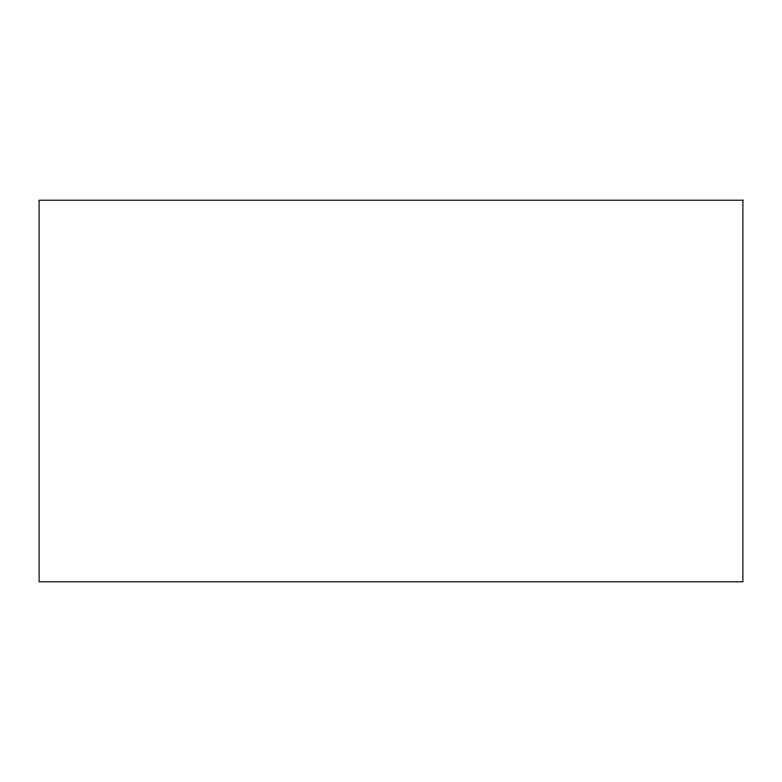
<?xml version="1.0" encoding="UTF-8"?>
<svg xmlns="http://www.w3.org/2000/svg" width="782" height="782" viewBox="0 0 782 782"><rect width="100%" height="100%" fill="white"/><g stroke="black" fill="none" stroke-linecap="round" stroke-linejoin="round"><path stroke-width="1.17" d="M742.9 200.212L39.1 200.212L39.1 581.788L742.9 581.788L742.9 200.212"/></g></svg>
